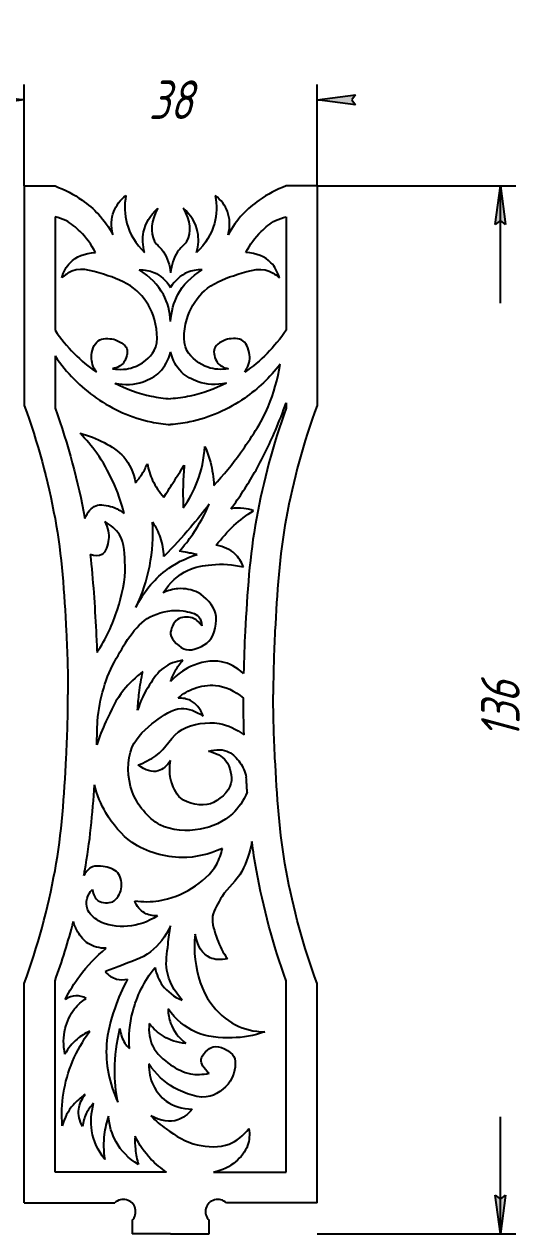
# Model space of a CAD drawing. Header units: millimetres. Extents: x -487 to -69, y -139 to 221.
# Drawn here: x -132.5 to -68.7, y -79.9 to 77.1 of the extents above; entities that cross this region are included whole.
import ezdxf

# ---------------------------------------------------------------- set-up
doc = ezdxf.new("R2010")
doc.units = ezdxf.units.MM
doc.linetypes.add('K5LT32768', pattern=[0])
doc.linetypes.add('K5LT_THIN', pattern=[0])
doc.styles.add('KDIMTEXTSTYLE', font='GOST_AU.SHX', dxfattribs={"width": 0.96, "oblique": 15, "height": 5})
doc.dimstyles.new('KDIMSTYLE (1.00)', dxfattribs={"dimtxt": 5, "dimasz": 1, "dimexe": 2, "dimexo": 0, "dimgap": 1, "dimtad": 1, "dimtxsty": 'KDIMTEXTSTYLE', "dimsah": 1, "dimcen": 0, "dimdle": 1, "dimadec": 0, "dimazin": 0, "dimtfac": 0.667, "dimtmove": 0, "dimatfit": 3, "dimfxl": 1, "dimtvp": 1, "dimtolj": 1, "dimtzin": 0, "dimarcsym": 0})

# ---------------------------------------------------------------- blocks, each defined once
blk = doc.blocks.new('KDIMARROW_01')
blk.add_hatch(color=0).paths.add_polyline_path([(0, 0), (-5, 0.658262491226197), (-4.5, 6e-16), (-5, -0.6582624912261956)])
at = {"color": 0, "linetype": 'K5LT_THIN'}
for p, q in [((-4.5, 6e-16), (-5, 0.658262491226197)), ((-5, 0.658262491226197), (0, 0)), ((0, 0), (-5, -0.6582624912261956)), ((-5, -0.6582624912261956), (-4.5, 6e-16)), ((0, 0), (-1, 0))]:
    blk.add_line(p, q, dxfattribs=at)

msp = doc.modelspace()

# ---------------------------------------------------------------- linework, layer by layer
at = {"color": 30, "linetype": 'K5LT32768', "true_color": 0xff8000}
for p, q in [((-132.5369368782698, 56.1053270254421), (-132.5369368782698, 27.62805823504479)), ((-132.5369368782698, 56.1053270254421), (-128.5369368782698, 56.10532702544209)), ((-94.53693687826978, 56.1053270254421), (-98.53693687826973, 56.10532702544211)), ((-94.53693687826978, 56.1053270254421), (-94.53693687826978, 27.62805823504479)), ((-128.5369368782698, 52.1053270254421), (-128.5369368782698, 37.38241549584046)), ((-98.53693687826978, 52.1053270254421), (-98.53693687826978, 37.38241549584046)), ((-128.5369368782698, 34.03644838458797), (-128.5369368782698, 27.27268419964874)), ((-98.53693687826978, 27.94811626276661), (-98.53693687826978, 27.27268419964874)), ((-128.5369368782698, -71.89467297455789), (-128.5369368782698, -47.06203014876453)), ((-98.53693687826978, -71.89467297455789), (-98.53693687826978, -47.06203014876453)), ((-132.5369368782698, -75.89467297455789), (-132.5369368782698, -47.41740418416058)), ((-94.53693687826978, -75.89467297455789), (-94.53693687826978, -47.41740418416058)), ((-114.0570240375586, -71.89467297455789), (-128.5369368782698, -71.89467297455789)), ((-107.9513625069278, -71.89467297455789), (-98.53693687826978, -71.89467297455789)), ((-132.5369368782698, -75.89467297455789), (-120.7820009085371, -75.89467297455789)), ((-94.53693687826978, -75.89467297455789), (-106.2918728480026, -75.89467297455789)), ((-118.5369368782698, -78.13973700482515), (-118.5369368782698, -79.89467297455789)), ((-108.5369368782698, -79.89467297455789), (-108.5369368782698, -78.13973700482521)), ((-113.5369368782698, -79.89467297455789), (-118.5369368782698, -79.89467297455789)), ((-113.5369368782698, -79.89467297455789), (-108.5369368782698, -79.89467297455789))]:
    msp.add_line(p, q, dxfattribs=at)
for centre, start, end in [((-119.6594688934035, -77.01720498969152), 315.0000000000003, 135.0000000000004), ((-107.4144048631362, -77.01720498969158), 45.00000000000036, 225.0000000000004)]:
    msp.add_arc(centre, 1.587499999999989, start, end, dxfattribs=at)
for points, knots in [([(-128.5369368782698, 56.10532702544209), (-127.2665618825371, 55.63495901413737), (-126.0951661097324, 55.01920090468494), (-125.0227495598557, 54.25805269708478), (-124.2634731952619, 53.71915589989328), (-123.5253297807565, 53.10549775910372), (-122.8937667654099, 52.4227227018729), (-122.166072391541, 51.63602120781498), (-121.542060193169, 50.75506281011328), (-121.0217301702938, 49.77984750876779)], [0, 0, 0, 0, 1, 1, 1, 2, 2, 2, 3, 3, 3, 3]), ([(-98.53693687826978, 56.10532702544209), (-99.8073118740025, 55.63495901413737), (-100.9787076468072, 55.01920090468494), (-102.0511241966839, 54.25805269708478), (-102.8104005612776, 53.71915589989328), (-103.5485439757831, 53.10549775910372), (-104.1801069911297, 52.4227227018729), (-104.9078013649986, 51.63602120781498), (-105.5318135633706, 50.75506281011328), (-106.0521435862458, 49.77984750876779)], [0, 0, 0, 0, 1, 1, 1, 2, 2, 2, 3, 3, 3, 3]), ([(-121.0217301702938, 49.77984750876779), (-121.2887055918694, 50.89107555077749), (-121.2519989919651, 51.89438928149331), (-120.9116103705811, 52.78978870091527), (-120.615420199723, 53.5689231677095), (-120.0892922677622, 54.26634856589002), (-119.3332265746989, 54.88206489545682)], [0, 0, 0, 0, 1, 1, 1, 2, 2, 2, 2]), ([(-119.3332265746989, 54.88206489545682), (-119.5649394687403, 53.59075897584071), (-119.5282328688361, 52.37944117900086), (-119.2231067749861, 51.2481115049373), (-118.8511488480206, 49.86898645217696), (-118.0803102500316, 48.60872652213147), (-116.9105909810192, 47.46733171480083)], [0, 0, 0, 0, 1, 1, 1, 2, 2, 2, 2]), ([(-107.7406471818407, 54.88206489545682), (-107.5089342877993, 53.59075897584071), (-107.5456408877035, 52.37944117900086), (-107.8507669815534, 51.2481115049373), (-108.222724908519, 49.86898645217696), (-108.993563506508, 48.60872652213147), (-110.1632827755204, 47.46733171480083)], [0, 0, 0, 0, 1, 1, 1, 2, 2, 2, 2]), ([(-106.0521435862458, 49.77984750876779), (-105.7851681646702, 50.89107555077749), (-105.8218747645745, 51.89438928149331), (-106.1622633859585, 52.78978870091527), (-106.4584535568166, 53.5689231677095), (-106.9845814887773, 54.26634856589002), (-107.7406471818407, 54.88206489545682)], [0, 0, 0, 0, 1, 1, 1, 2, 2, 2, 2]), ([(-123.2975393643565, 47.46733171480083), (-123.8232346687702, 48.50478755202052), (-124.4839534670465, 49.41021701632505), (-125.2796957591854, 50.1836201077144), (-125.8373868372402, 50.72565489469117), (-126.4559314717425, 51.27050909351907), (-127.1517323543015, 51.61517750397967), (-127.585559755526, 51.83007605404244), (-128.0472945968488, 51.99345922786326), (-128.5369368782698, 52.1053270254421)], [0, 0, 0, 0, 1, 1, 1, 2, 2, 2, 3, 3, 3, 3]), ([(-116.9105909810192, 47.46733171480083), (-117.1702671378545, 48.41048717226295), (-117.2151308442338, 49.29960238958376), (-117.0451821001568, 50.13467736676326), (-116.8155142545113, 51.26319333199101), (-116.1935413364045, 52.29301734393836), (-115.1792633458363, 53.22414940260533)], [0, 0, 0, 0, 1, 1, 1, 2, 2, 2, 2]), ([(-115.1792633458363, 53.22414940260533), (-116.0928090653218, 51.5423719665031), (-116.235556948166, 50.10469686071521), (-115.6075069943689, 48.91112408524164), (-115.3498136934456, 48.42139280424335), (-114.7558835515749, 48.05731410402838), (-114.4451313769233, 47.56521547556787), (-113.9385715603075, 46.76304123086823), (-113.6358400607563, 45.84537626972701), (-113.5369368782698, 44.81222059214423)], [0, 0, 0, 0, 1, 1, 1, 2, 2, 2, 3, 3, 3, 3]), ([(-111.8946104107033, 53.22414940260533), (-110.9810646912178, 51.5423719665031), (-110.8383168083736, 50.10469686071521), (-111.4663667621707, 48.91112408524164), (-111.724060063094, 48.42139280424335), (-112.3179902049647, 48.05731410402838), (-112.6287423796162, 47.56521547556787), (-113.1353021962321, 46.76304123086823), (-113.4380336957832, 45.84537626972701), (-113.5369368782698, 44.81222059214423)], [0, 0, 0, 0, 1, 1, 1, 2, 2, 2, 3, 3, 3, 3]), ([(-110.1632827755204, 47.46733171480083), (-109.903606618685, 48.41048717226295), (-109.8587429123058, 49.29960238958376), (-110.0286916563828, 50.13467736676326), (-110.2583595020283, 51.26319333199101), (-110.8803324201351, 52.29301734393836), (-111.8946104107033, 53.22414940260533)], [0, 0, 0, 0, 1, 1, 1, 2, 2, 2, 2]), ([(-103.776334392183, 47.46733171480083), (-103.2506390877693, 48.50478755202052), (-102.5899202894931, 49.41021701632505), (-101.7941779973542, 50.1836201077144), (-101.2364869192994, 50.72565489469117), (-100.6179422847971, 51.27050909351907), (-99.92214140223811, 51.61517750397967), (-99.48831400101358, 51.83007605404244), (-99.02657915969081, 51.99345922786326), (-98.53693687826978, 52.1053270254421)], [0, 0, 0, 0, 1, 1, 1, 2, 2, 2, 3, 3, 3, 3]), ([(-127.6656247529608, 44.16373772341944), (-127.4291772554262, 44.9721758098129), (-127.0621112563838, 45.63289460808917), (-126.5644267558337, 46.14589411824828), (-125.7909545248163, 46.94316804418927), (-124.7019920609906, 47.38364724304012), (-123.2975393643565, 47.46733171480083)], [0, 0, 0, 0, 1, 1, 1, 2, 2, 2, 2]), ([(-99.40824900357876, 44.16373772341944), (-99.6446965011134, 44.9721758098129), (-100.0117625001558, 45.63289460808917), (-100.5094470007059, 46.14589411824828), (-101.2829192317232, 46.94316804418927), (-102.3718816955489, 47.38364724304012), (-103.776334392183, 47.46733171480083)], [0, 0, 0, 0, 1, 1, 1, 2, 2, 2, 2]), ([(-121.058436770198, 32.38091915415919), (-120.0810149361036, 32.22541282227988), (-119.1878210051005, 32.28659048878694), (-118.3788549771887, 32.56445215368038), (-117.3325160381011, 32.92384608324767), (-116.1620145100836, 33.82064710935937), (-115.6625665842751, 34.73014154803039), (-115.0025707646376, 35.93199362607179), (-115.3248040077885, 37.92857254323941), (-115.8093929838921, 39.31846653606009), (-116.214538415508, 40.48050122811927), (-117.0259887819226, 41.67352345389584), (-117.9383757783378, 42.51194072772876), (-118.941397019867, 43.43364427920794), (-120.3646885026345, 44.03254773153142), (-121.6824489685701, 44.45739052265334), (-123.1498843275549, 44.9304881377495), (-124.9776861932728, 45.64454025176279), (-126.3441871564083, 45.04469612112115), (-126.8060783068137, 44.841942736352), (-127.2465575056645, 44.54828993711809), (-127.6656247529608, 44.16373772341944)], [0, 0, 0, 0, 1, 1, 1, 2, 2, 2, 3, 3, 3, 4, 4, 4, 5, 5, 5, 6, 6, 6, 7, 7, 7, 7]), ([(-106.0154369863415, 32.38091915415919), (-106.9928588204359, 32.22541282227988), (-107.886052751439, 32.28659048878694), (-108.6950187793509, 32.56445215368038), (-109.7413577184384, 32.92384608324767), (-110.9118592464559, 33.82064710935937), (-111.4113071722645, 34.73014154803039), (-112.071302991902, 35.93199362607179), (-111.7490697487511, 37.92857254323941), (-111.2644807726475, 39.31846653606009), (-110.8593353410315, 40.48050122811927), (-110.047884974617, 41.67352345389584), (-109.1354979782017, 42.51194072772876), (-108.1324767366725, 43.43364427920794), (-106.709185253905, 44.03254773153142), (-105.3914247879695, 44.45739052265334), (-103.9239894289847, 44.9304881377495), (-102.0961875632668, 45.64454025176279), (-100.7296866001313, 45.04469612112115), (-100.2677954497259, 44.841942736352), (-99.82731625087506, 44.54828993711809), (-99.40824900357876, 44.16373772341944)], [0, 0, 0, 0, 1, 1, 1, 2, 2, 2, 3, 3, 3, 4, 4, 4, 5, 5, 5, 6, 6, 6, 7, 7, 7, 7]), ([(-117.6263699088796, 45.20987540863877), (-116.920190182436, 45.22837982968694), (-116.2778247096372, 45.11622077888079), (-115.699273490483, 44.87339825622032), (-114.8366189654001, 44.51133532898056), (-114.1158400946624, 43.8587735788357), (-113.5369368782698, 42.91571300578573)], [0, 0, 0, 0, 1, 1, 1, 2, 2, 2, 2]), ([(-113.5369368782698, 38.51092119230793), (-113.6138588104319, 39.80823086294602), (-113.9267865873291, 40.97060648039155), (-114.4757202089614, 41.99804804464453), (-115.1596154270636, 43.27809784480559), (-116.209831993703, 44.34870696613701), (-117.6263699088796, 45.20987540863877)], [0, 0, 0, 0, 1, 1, 1, 2, 2, 2, 2]), ([(-109.44750384766, 45.20987540863877), (-110.1536835741035, 45.22837982968694), (-110.7960490469024, 45.11622077888079), (-111.3746002660566, 44.87339825622032), (-112.2372547911395, 44.51133532898056), (-112.9580336618772, 43.8587735788357), (-113.5369368782698, 42.91571300578573)], [0, 0, 0, 0, 1, 1, 1, 2, 2, 2, 2]), ([(-113.5369368782698, 38.51092119230793), (-113.4600149461076, 39.80823086294602), (-113.1470871692104, 40.97060648039155), (-112.5981535475782, 41.99804804464453), (-111.9142583294759, 43.27809784480559), (-110.8640417628365, 44.34870696613701), (-109.44750384766, 45.20987540863877)], [0, 0, 0, 0, 1, 1, 1, 2, 2, 2, 2]), ([(-123.1522337289687, 31.9275204469974), (-123.6082252576527, 32.60193050216404), (-123.8279579356684, 33.26695580321063), (-123.8114317630159, 33.92259635013716), (-123.7935762140079, 34.63097706014213), (-123.4671129840518, 35.64968509717491), (-122.9304733653142, 36.01487254467871), (-122.4512732296806, 36.34097197577766), (-121.5233832073509, 36.36194112443093), (-120.9116103705811, 36.19840554419989), (-120.2844851204015, 36.03076604551414), (-119.4086184898478, 35.53788278616774), (-119.2231067749861, 34.98708774736005), (-119.0624405628908, 34.51006044699709), (-119.2629222810826, 33.66396802842409), (-119.5901727740285, 33.22517095195665), (-119.898137452385, 32.81223345169023), (-120.3875587844415, 32.53081618575775), (-121.058436770198, 32.38091915415919)], [0, 0, 0, 0, 1, 1, 1, 2, 2, 2, 3, 3, 3, 4, 4, 4, 5, 5, 5, 6, 6, 6, 6]), ([(-103.9216400275709, 31.9275204469974), (-103.4656484988869, 32.60193050216404), (-103.2459158208712, 33.26695580321063), (-103.2624419935237, 33.92259635013716), (-103.2802975425317, 34.63097706014213), (-103.6067607724878, 35.64968509717491), (-104.1434003912254, 36.01487254467871), (-104.622600526859, 36.34097197577766), (-105.5504905491887, 36.36194112443093), (-106.1622633859585, 36.19840554419989), (-106.789388636138, 36.03076604551414), (-107.6652552666918, 35.53788278616774), (-107.8507669815534, 34.98708774736005), (-108.0114331936488, 34.51006044699709), (-107.810951475457, 33.66396802842409), (-107.483700982511, 33.22517095195665), (-107.1757363041546, 32.81223345169023), (-106.6863149720981, 32.53081618575775), (-106.0154369863415, 32.38091915415919)], [0, 0, 0, 0, 1, 1, 1, 2, 2, 2, 3, 3, 3, 4, 4, 4, 5, 5, 5, 6, 6, 6, 6]), ([(-120.7838104148231, 30.51488055100933), (-119.4534157726137, 30.23622924431642), (-118.2235202945195, 30.29540758016806), (-117.0941239805404, 30.69241555856426), (-116.3396085548417, 30.95764454870503), (-115.5311243894207, 31.38566550974427), (-114.9651411860946, 31.94043995530834), (-114.2761667477683, 32.61576991171706), (-113.8000986451601, 33.49672830941876), (-113.5369368782698, 34.58331514841345)], [0, 0, 0, 0, 1, 1, 1, 2, 2, 2, 3, 3, 3, 3]), ([(-106.2900633417165, 30.51488055100933), (-107.6204579839258, 30.23622924431642), (-108.8503534620201, 30.29540758016806), (-109.9797497759992, 30.69241555856426), (-110.7342652016979, 30.95764454870503), (-111.5427493671189, 31.38566550974427), (-112.108732570445, 31.94043995530834), (-112.7977070087712, 32.61576991171706), (-113.2737751113795, 33.49672830941876), (-113.5369368782698, 34.58331514841345)], [0, 0, 0, 0, 1, 1, 1, 2, 2, 2, 3, 3, 3, 3]), ([(-128.5369368782698, 34.03644838458797), (-127.0133831108061, 31.823340181155), (-125.2184820610391, 30.00504183154065), (-123.1522337289687, 28.58155333574491), (-121.0619216402415, 27.14148673545179), (-118.5624416469574, 25.98623253812874), (-116.0481843630336, 25.47353173814829), (-115.226712988536, 25.30601943399433), (-114.3895634158559, 25.19253551397422), (-113.5369368782698, 25.13858275501266)], [0, 0, 0, 0, 1, 1, 1, 2, 2, 2, 3, 3, 3, 3]), ([(-99.32487962373801, 32.9582134086164), (-100.6690291984226, 31.22563585932381), (-102.2012826663669, 29.76674916836665), (-103.9216400275709, 28.58155333574491), (-106.0119521162981, 27.14148673545179), (-108.5114321095822, 25.98623253812874), (-111.025689393506, 25.47353173814829), (-111.8471607680036, 25.30601943399433), (-112.6843103406836, 25.19253551397422), (-113.5369368782698, 25.13858275501266)], [0, 0, 0, 0, 1, 1, 1, 2, 2, 2, 3, 3, 3, 3]), ([(-107.9116854653176, 17.22897887530869), (-106.6717840095516, 18.57436941631498), (-105.5247028537059, 19.98485439313254), (-104.4704419977808, 21.46043380576137), (-103.1201031538338, 23.35041405780509), (-101.7627842108426, 25.31950044769105), (-100.8762543761312, 27.45074650851064), (-100.1501370227286, 29.19635583663434), (-99.63788737274228, 31.02602058890595), (-99.32487962373801, 32.9582134086165)], [0, 0, 0, 0, 1, 1, 1, 2, 2, 2, 3, 3, 3, 3]), ([(-120.7838104517249, 30.51488056987801), (-119.2817116401298, 29.74682567111837), (-117.668014794792, 29.14981045414601), (-116.0481843630336, 28.81949884940078), (-115.226712988536, 28.65198654524682), (-114.3895634158559, 28.53850262522672), (-113.5369368782698, 28.48454986626516)], [0, 0, 0, 0, 1, 1, 1, 2, 2, 2, 2]), ([(-106.2900633048146, 30.51488056987801), (-107.7921621164097, 29.74682567111838), (-109.4058589617475, 29.14981045414601), (-111.025689393506, 28.81949884940078), (-111.8471607680036, 28.65198654524682), (-112.6843103406836, 28.53850262522672), (-113.5369368782698, 28.48454986626516)], [0, 0, 0, 0, 1, 1, 1, 2, 2, 2, 2]), ([(-132.5369368782698, 27.62805823504479), (-130.7805187087897, 22.80940953897828), (-129.4471853754563, 17.9126896028805), (-128.5369368782698, 12.93789842675144), (-127.6589070701515, 8.139192408223352), (-127.3448450748387, 3.209391120913577), (-127.0838403723118, -1.676146563882362), (-126.9377225803731, -4.41120831573604), (-126.8616077627135, -7.150717119294551), (-126.8554959193331, -9.8946729745579)], [0, 0, 0, 0, 1, 1, 1, 2, 2, 2, 3, 3, 3, 3]), ([(-105.6992098505225, 14.20863308520904), (-104.5866959883487, 15.71912845046358), (-103.5670682942637, 17.28255758139389), (-102.6403267682676, 18.89892047799997), (-101.6290511104638, 20.66272236413849), (-100.7430099296492, 22.51017288453228), (-99.93831337894238, 24.37941933370676), (-99.43340274417915, 25.55228680822565), (-98.96627724395495, 26.74185245132479), (-98.53693687826978, 27.94811626300421)], [0, 0, 0, 0, 1, 1, 1, 2, 2, 2, 3, 3, 3, 3]), ([(-98.53693687826981, 27.27268419964867), (-100.2299114247929, 22.56870369818775), (-101.5203389694028, 17.79044177388869), (-102.4082195120996, 12.93789842675144), (-103.2862493202179, 8.13919240822335), (-103.6003113155307, 3.209391120913575), (-103.8613160180576, -1.676146563882363), (-103.9589342734621, -3.503384390960532), (-104.0253081155037, -5.3326070697274), (-104.0604375441824, -7.163814600182966)], [0, 0, 0, 0, 1, 1, 1, 2, 2, 2, 3, 3, 3, 3]), ([(-94.53693687826978, 27.62805823504479), (-96.2933550477499, 22.80940953897828), (-97.62668838108323, 17.9126896028805), (-98.53693687826978, 12.93789842675144), (-99.41496668638811, 8.13919240822335), (-99.72902868170087, 3.209391120913575), (-99.99003338422781, -1.676146563882364), (-100.1361511761665, -4.411208315736042), (-100.212265993826, -7.150717119294552), (-100.2183778372065, -9.894672974557901)], [0, 0, 0, 0, 1, 1, 1, 2, 2, 2, 3, 3, 3, 3]), ([(-119.5468518478692, 13.5725214483489), (-119.9234864449555, 15.04017962317432), (-120.4248033945472, 16.45066459999188), (-121.0508026966446, 17.80397637880158), (-121.6316912757494, 19.05976588790309), (-122.3132379434157, 20.29664367965671), (-123.1155487771667, 21.42365469280327), (-123.7634109966458, 22.33371077785074), (-124.485647279956, 23.19189742037227), (-125.2822576270972, 23.99821462036785)], [0, 0, 0, 0, 1, 1, 1, 2, 2, 2, 3, 3, 3, 3]), ([(-125.2822576270972, 23.99821462036785), (-124.174052366669, 23.73015867460727), (-123.1374308776826, 23.33080449442399), (-122.1723931601381, 22.800152079818), (-121.2585070988891, 22.29762680411121), (-120.2821592620253, 21.71502515911048), (-119.6233239249256, 20.93933153811291), (-118.851749814775, 20.03090255492366), (-118.3419359677325, 18.90931209143018), (-118.0938823837981, 17.57456014763246)], [0, 0, 0, 0, 1, 1, 1, 2, 2, 2, 3, 3, 3, 3]), ([(-111.8882334722491, 14.34853063951861), (-111.1352755497102, 15.41490191638835), (-110.5319958307099, 16.53649237988184), (-110.0783943152482, 17.71330202999906), (-109.5210088894655, 19.15936542603577), (-109.1896298888879, 20.68880696716325), (-109.0842573135154, 22.30162665338148)], [0, 0, 0, 0, 1, 1, 1, 2, 2, 2, 2]), ([(-109.0842573135154, 22.30162665338148), (-108.7928077677748, 21.62659831271485), (-108.554894639155, 20.93834961920749), (-108.3705179276558, 20.23688057285939), (-108.113722599801, 19.25989181830139), (-107.9607784456882, 18.25725791911783), (-107.9116854653176, 17.22897887530869)], [0, 0, 0, 0, 1, 1, 1, 2, 2, 2, 2]), ([(-118.0938823837981, 17.57456014763246), (-117.7662365447911, 17.94752108495167), (-117.473538474806, 18.34214117455291), (-117.2157881738431, 18.75842041643616), (-116.9606169558728, 19.17053431415128), (-116.7396976221544, 19.6038760841374), (-116.5530301726878, 20.05844572639452)], [0, 0, 0, 0, 1, 1, 1, 2, 2, 2, 2]), ([(-116.5530301726878, 20.05844572639452), (-116.4133177017897, 19.2929727090558), (-116.1839014706206, 18.5707364257456), (-115.8647814791805, 17.89173687646393), (-115.4985821848219, 17.11256552247045), (-115.0142590301315, 16.39032923916026), (-114.4118120151094, 15.72502802653334)], [0, 0, 0, 0, 1, 1, 1, 2, 2, 2, 2]), ([(-111.7607800104884, 19.88001087992965), (-111.8370104567986, 19.07349859973338), (-111.8879918415029, 18.2662933419161), (-111.9137241646012, 17.45839510647781), (-111.946705280836, 16.42291200970958), (-111.9382083833853, 15.38629052072318), (-111.8882334722491, 14.34853063951861)], [0, 0, 0, 0, 1, 1, 1, 2, 2, 2, 2]), ([(-124.66565424444, 12.93789842675144), (-124.3173493063886, 13.79130390241395), (-123.8431319712177, 14.34272080764143), (-123.2430022389273, 14.59214914243389), (-122.6455551748561, 14.8404624958636), (-121.7475099858482, 14.65929709583001), (-121.0762933889967, 14.43920498832114), (-120.5330613311295, 14.26107904649669), (-120.0232474840871, 13.97218453317261), (-119.5468518478692, 13.5725214483489)], [0, 0, 0, 0, 1, 1, 1, 2, 2, 2, 3, 3, 3, 3]), ([(-108.5149656941488, 14.82435617590465), (-109.3019581138947, 13.78838588024928), (-110.1162440872308, 12.77583897427489), (-110.957823614157, 11.78671545798147), (-112.0582404801725, 10.49337577340358), (-113.2053215904373, 9.240083449225487), (-114.399066944951, 8.026838485447184)], [0, 0, 0, 0, 1, 1, 1, 2, 2, 2, 2]), ([(-112.4022961233792, 8.70659025449293), (-111.7716215329246, 9.409847538725394), (-111.191000230198, 10.14624528852495), (-110.6604322151994, 10.91578350389161), (-109.8195527801647, 12.13539878691404), (-109.1043972731479, 13.43825634425172), (-108.5149656941488, 14.82435617590465)], [0, 0, 0, 0, 1, 1, 1, 2, 2, 2, 2]), ([(-102.7932709223803, 13.95372616168779), (-103.2043326001368, 14.10599147173585), (-103.6206805752215, 14.20795424114435), (-104.0423148476345, 14.25961446991329), (-104.5858289967041, 14.32620788301371), (-105.1381273310001, 14.3092140881123), (-105.6992098505225, 14.20863308520904)], [0, 0, 0, 0, 1, 1, 1, 2, 2, 2, 2]), ([(-107.6110117769319, 9.467364307713861), (-106.9199753184788, 10.39672985565796), (-106.155254547915, 11.24641960072879), (-105.3168494652407, 12.01643354292632), (-104.5390699065569, 12.73076736140982), (-103.6978770589368, 13.37653156766364), (-102.7932709223803, 13.95372616168779)], [0, 0, 0, 0, 1, 1, 1, 2, 2, 2, 2]), ([(-122.0842905773874, 12.5340293095406), (-121.6557617613576, 11.72953404895172), (-121.4897006475749, 10.95410763172768), (-121.5861072360392, 10.20775005786846), (-121.6725381903791, 9.538621542742431), (-121.9601386476899, 8.546110175346456), (-122.4782814683635, 8.27045743910699), (-122.8584101644132, 8.068228418442379), (-123.3573486983483, 8.064618885631244), (-123.9751063941708, 8.261109113705052)], [0, 0, 0, 0, 1, 1, 1, 2, 2, 2, 3, 3, 3, 3]), ([(-123.0883457757923, -4.452153660721049), (-121.928716029037, -2.670291509988727), (-121.0434493035582, -0.8019453652620553), (-120.4324935816967, 1.154983339226914), (-119.8676663821295, 2.964159553407368), (-119.3796262463165, 4.924761460822655), (-119.4414153842823, 6.807799724479523), (-119.4856001057902, 8.154339326866172), (-119.4497058106558, 9.770766730752715), (-120.1755473823671, 10.84552571394567), (-120.6262710368092, 11.51291556240416), (-121.2625187684826, 12.07575009426914), (-122.0842905773874, 12.5340293095406)], [0, 0, 0, 0, 1, 1, 1, 2, 2, 2, 3, 3, 3, 4, 4, 4, 4]), ([(-118.0314903291111, 1.399258924639332), (-117.1988427070944, 3.15465576886679), (-116.6040598855448, 4.955998028416926), (-116.2471418644623, 6.80328570328974), (-115.8899339526819, 8.652073754948844), (-115.770977388372, 10.54688188645677), (-115.8902721715326, 12.48771009781352)], [0, 0, 0, 0, 1, 1, 1, 2, 2, 2, 2]), ([(-114.399066944951, 8.026838485447184), (-114.4266394842791, 8.882509265245055), (-114.5753351837578, 9.696795238581107), (-114.8451540433873, 10.46969640545534), (-115.0920828302245, 11.17702853095392), (-115.4404555396063, 11.84969976173998), (-115.8902721715326, 12.48771009781352)], [0, 0, 0, 0, 1, 1, 1, 2, 2, 2, 2]), ([(-104.0932962323387, 6.663388148980155), (-104.3547722319398, 7.344188338417749), (-104.7201388223203, 7.90498357016449), (-105.1893960034801, 8.345773844220378), (-105.813080751139, 8.931623527256928), (-106.6202860089563, 9.305487015088088), (-107.6110117769319, 9.467364307713861)], [0, 0, 0, 0, 1, 1, 1, 2, 2, 2, 2]), ([(-123.9751063941445, 8.261109113479144), (-123.5906126605903, 4.964735093781357), (-123.389405968676, 1.634133613973672), (-123.212557738482, -1.676146563882362), (-123.163149817952, -2.600973800093808), (-123.1217458303889, -3.526309499040035), (-123.0883457757923, -4.452153660721045)], [0, 0, 0, 0, 1, 1, 1, 2, 2, 2, 2]), ([(-118.0314903291111, 1.399258924639332), (-117.0629382788389, 3.363392718794855), (-115.7884036612327, 4.952312542077286), (-114.2078864762924, 6.166018394486625), (-113.0077993348619, 7.087585588335526), (-111.6313019478471, 7.792828076744306), (-110.0783943152482, 8.281745859712967)], [0, 0, 0, 0, 1, 1, 1, 2, 2, 2, 2]), ([(-114.4934987120055, 3.298616758499708), (-113.633802193146, 4.633044682437347), (-112.5801869092582, 5.601690991818082), (-111.3326528603421, 6.204555686641913), (-110.3966872540228, 6.656856463610295), (-109.2539041144194, 6.837738223860659), (-108.1972977010308, 6.943785764853525), (-106.8480305363179, 7.079206545143248), (-105.4800300467539, 6.985740673185458), (-104.0932962323387, 6.663388148980155)], [0, 0, 0, 0, 1, 1, 1, 2, 2, 2, 3, 3, 3, 3]), ([(-109.4922241018974, -0.9991125645299741), (-109.8541354071987, -0.4712432820804038), (-110.2721830186473, -0.1262697147611593), (-110.7463669362432, 0.0358081374277585), (-111.2989139004397, 0.2246707746182245), (-112.1734231192616, 0.1585393783106321), (-112.6326781703004, -0.1426267090371141), (-113.1452911720879, -0.4787833865144726), (-113.5764389038, -1.476838970878448), (-113.5369368782698, -2.054428635446471), (-113.4835834025725, -2.834551065067697), (-112.289745892, -3.873268333967469), (-111.511087706807, -4.068193331264303), (-110.6514442697975, -4.283391730024841), (-109.1965775639308, -3.639758834352695), (-108.5541673939605, -2.972093560122945), (-107.7971499940996, -2.185315496042603), (-107.4371745416041, -0.4244047335262905), (-107.7129745463404, 0.6475847538787488), (-107.9733757064213, 1.659721451924788), (-109.0023801403437, 2.812034932779682), (-109.9816461656795, 3.324107450851833), (-110.7211394062421, 3.710799275131533), (-111.724277632499, 3.897259694429568), (-112.5816967855962, 3.833921297894324), (-113.2241656651864, 3.786461489572982), (-113.8614329739896, 3.60802664310811), (-114.4934987120055, 3.298616758499708)], [0, 0, 0, 0, 1, 1, 1, 2, 2, 2, 3, 3, 3, 4, 4, 4, 5, 5, 5, 6, 6, 6, 7, 7, 7, 8, 8, 8, 9, 9, 9, 9]), ([(-123.0295363147325, -13.37396374292401), (-122.7682992593121, -10.3534520176494), (-121.9534399288715, -7.635587683216235), (-120.5849583234107, -5.220370739624517), (-119.399788337477, -3.128678297693787), (-117.9267173397255, -0.5077152983854297), (-115.783734865153, 0.3737153080703091), (-114.6468228085082, 0.8413388633096556), (-113.1603189352753, 1.170895644009944), (-111.9148596955771, 0.9463372303946251), (-111.2157538740791, 0.8202872648711664), (-110.245281821423, 0.7153724584452156), (-109.8592901009398, 0.1754986324056338), (-109.6429177944001, -0.1271341412569162), (-109.5205624613859, -0.5186712069021189), (-109.4922241018974, -0.9991125645299741)], [0, 0, 0, 0, 1, 1, 1, 2, 2, 2, 3, 3, 3, 4, 4, 4, 5, 5, 5, 5]), ([(-111.9349928909994, -5.453217192280049), (-112.8927116942621, -5.603257017635981), (-113.7246995035235, -5.92779126947553), (-114.4309563187836, -6.426819947798701), (-115.1897556887269, -6.962974273694781), (-115.7498299116039, -7.843848719775326), (-116.2719506201279, -8.639553483068365), (-116.9312885085847, -9.64437533728615), (-117.4446426887673, -10.7418911707799), (-117.8120131606756, -11.93210098354962)], [0, 0, 0, 0, 1, 1, 1, 2, 2, 2, 3, 3, 3, 3]), ([(-104.060437544315, -7.163814600650938), (-104.9701988905534, -6.351751230107205), (-105.9312428905252, -5.843265196508198), (-106.9439797246667, -5.637554304031904), (-108.2026151589105, -5.381895568463103), (-109.7643988016302, -5.724890752024558), (-110.9587636105932, -6.274821587512295), (-111.9092946530129, -6.712482113335029), (-112.7686857422384, -7.363910892003873), (-113.5369368782698, -8.229107923518825)], [0, 0, 0, 0, 1, 1, 1, 2, 2, 2, 3, 3, 3, 3]), ([(-113.5369368782698, -8.229107923518825), (-113.3807155130939, -7.709837094694042), (-113.1712684358433, -7.221186268574331), (-112.9085956465181, -6.763155445159691), (-112.6397981558667, -6.294444786963555), (-112.3152639040271, -5.857798702670342), (-111.9349928909994, -5.453217192280049)], [0, 0, 0, 0, 1, 1, 1, 2, 2, 2, 2]), ([(-117.1339336985538, -6.925423474764626), (-118.0845025961936, -7.639387508715916), (-118.9207990615859, -8.441892919036619), (-119.6428230947305, -9.332939705726737), (-120.6145030057544, -10.53208574888318), (-121.2842875924899, -11.99851974779353), (-121.9369854064217, -13.41145048206668), (-122.3886897905144, -14.38927972167441), (-122.7867415062493, -15.39269754442429), (-123.1311405536265, -16.42170395031633)], [0, 0, 0, 0, 1, 1, 1, 2, 2, 2, 3, 3, 3, 3]), ([(-117.8120131606756, -11.93210098354962), (-117.7751192520453, -11.17802011693341), (-117.7095842210913, -10.42768509862106), (-117.6154080678134, -9.681095928612578), (-117.4988152893519, -8.75679712609314), (-117.338323832932, -7.838239641477156), (-117.1339336985538, -6.925423474764626)], [0, 0, 0, 0, 1, 1, 1, 2, 2, 2, 2]), ([(-112.5519318192941, -10.35333220178679), (-111.9086484158292, -9.792566528085132), (-111.214735151595, -9.374802420025766), (-110.4701920265915, -9.10003987760869), (-109.622418352542, -8.787181639779906), (-108.6124240709006, -8.635543944453131), (-107.7299427076259, -8.71767950752046), (-106.450899348525, -8.836724453804022), (-105.2368406181412, -9.396048404573268), (-104.0877665164745, -10.39565135982819)], [0, 0, 0, 0, 1, 1, 1, 2, 2, 2, 3, 3, 3, 3]), ([(-132.5369368782698, -47.41740418416058), (-130.7805187087897, -42.59875548809407), (-129.4471853754563, -37.70203555199629), (-128.5369368782698, -32.72724437586723), (-127.6589070701515, -27.92853835733914), (-127.3448450748387, -22.99873707002937), (-127.0838403723118, -18.11319938523343), (-126.9377225803731, -15.37813763337975), (-126.8616077627135, -12.63862882982124), (-126.8554959193331, -9.894672974557892)], [0, 0, 0, 0, 1, 1, 1, 2, 2, 2, 3, 3, 3, 3]), ([(-109.3090848520259, -12.7074605061019), (-109.675135367656, -11.73441706456287), (-110.2250282871784, -11.06299959129879), (-110.9587636105932, -10.69320808630967), (-111.4178492307252, -10.46183587759903), (-111.9489053002922, -10.3485439160914), (-112.5519318192941, -10.35333220178679)], [0, 0, 0, 0, 1, 1, 1, 2, 2, 2, 2]), ([(-94.53693687826978, -47.41740418416058), (-96.2933550477499, -42.59875548809407), (-97.62668838108323, -37.70203555199629), (-98.53693687826978, -32.72724437586723), (-99.41496668638811, -27.92853835733914), (-99.72902868170087, -22.99873707002937), (-99.99003338422781, -18.11319938523343), (-100.1361511761665, -15.37813763337975), (-100.212265993826, -12.63862882982124), (-100.2183778372065, -9.894672974557894)], [0, 0, 0, 0, 1, 1, 1, 2, 2, 2, 3, 3, 3, 3]), ([(-103.5947402084353, -22.56861361324715), (-104.065282819739, -23.69063607247022), (-104.6975689042556, -24.62484402574248), (-105.4915984619851, -25.37123747306396), (-106.5894717225254, -26.40324616805497), (-108.2384268401062, -27.11676805226401), (-109.7128574509725, -27.39010046779704), (-111.3656773199465, -27.69650298270563), (-113.4850094153121, -27.55203562913623), (-114.9251946373743, -26.80279486932923), (-116.463360592561, -26.00258069456971), (-117.9125169972179, -24.1538235842538), (-118.5224414279895, -22.5081226805334), (-119.1538644364982, -20.80441421550616), (-119.2514085881357, -18.36170944695845), (-118.5224414279895, -16.70847989566383), (-117.9572847329247, -15.42675720570635), (-116.7018337301765, -14.23605470763335), (-115.5125002358421, -13.36817930437818), (-114.5268320958736, -12.64892172143282), (-113.3189273936152, -11.73919282048724), (-112.1721996445564, -11.71638230868748), (-111.2398378967967, -11.69783592863662), (-110.2854662992865, -12.02819532777476), (-109.3090848520259, -12.7074605061019)], [0, 0, 0, 0, 1, 1, 1, 2, 2, 2, 3, 3, 3, 4, 4, 4, 5, 5, 5, 6, 6, 6, 7, 7, 7, 8, 8, 8, 8]), ([(-117.759760229814, -19.04852710908756), (-116.9302145199101, -18.72595224599889), (-116.1569968518956, -18.32659806581561), (-115.4401072257707, -17.8504645685377), (-114.1186172858795, -16.97277628324459), (-113.4055395088621, -15.13274285417111), (-112.0498451429382, -14.43471179335299), (-110.6757159020685, -13.72718883256258), (-108.766205850406, -13.39013531822559), (-107.2321042883866, -13.66999102278925), (-106.1141819890759, -13.87392597759706), (-105.0343936909675, -14.36183328734761), (-103.9927393940614, -15.13371295204091)], [0, 0, 0, 0, 1, 1, 1, 2, 2, 2, 3, 3, 3, 4, 4, 4, 4]), ([(-108.6116594538453, -17.25907889422739), (-107.6048036955904, -17.48416372095136), (-106.8560574604467, -17.90221161277321), (-106.3654207484143, -18.51322256969294), (-105.7922472964976, -19.22702007148583), (-105.5070858372894, -20.59013495504503), (-105.7026627472591, -21.44465219018728), (-105.9466476596821, -22.51067431321011), (-107.322321870975, -23.73463011366171), (-108.3791854442322, -24.07019350245612), (-109.4826755843284, -24.42056123229538), (-111.3419475187765, -24.12726154969605), (-112.228279989403, -23.35645411659663), (-112.8770302944193, -22.79226226545234), (-113.3406037527401, -21.71505446983698), (-113.5369368782698, -20.80738488138417), (-113.6976245478458, -20.06450814817875), (-113.6976245478458, -19.2827935827136), (-113.5369368782698, -18.4622411849887)], [0, 0, 0, 0, 1, 1, 1, 2, 2, 2, 3, 3, 3, 4, 4, 4, 5, 5, 5, 6, 6, 6, 6]), ([(-108.6116594538453, -17.25907889422739), (-107.5924992793655, -16.96924037206258), (-106.7115408816638, -17.00594697196681), (-105.9687842607402, -17.36919869394011), (-105.414686631658, -17.64018506045024), (-104.9082450577723, -18.20063636908084), (-104.5372268644749, -18.72734289039691), (-104.1476800649307, -19.28035307530002), (-103.8751696482342, -19.91492986733188), (-103.7196956143856, -20.63107326649247)], [0, 0, 0, 0, 1, 1, 1, 2, 2, 2, 3, 3, 3, 3]), ([(-113.5369368782698, -18.4622411849887), (-114.0190381277525, -19.19676149248591), (-114.5599623716283, -19.64709705737344), (-115.1597096098973, -19.8132478796513), (-115.9294888578422, -20.02650347610492), (-116.7961723978145, -19.77159655258368), (-117.759760229814, -19.04852710908756)], [0, 0, 0, 0, 1, 1, 1, 2, 2, 2, 2]), ([(-124.7855615172792, -33.36928552106805), (-124.7448083687478, -33.15541648702648), (-124.7048392778015, -32.94140277195955), (-124.66565424444, -32.72724437586723), (-123.9972148538781, -29.0740151838143), (-123.6556340266903, -25.34480716771118), (-123.4154861967299, -21.61699272701271)], [0, 0, 0, 0, 1, 1, 1, 2, 2, 2, 2]), ([(-106.8195750321339, -29.87056475688395), (-108.5811087349089, -30.67236420815631), (-110.3286103391455, -31.06909610860193), (-112.0620798448437, -31.06076045822082), (-114.2376356600179, -31.05029896893574), (-116.7446335481263, -30.35086825575613), (-118.5224414279896, -29.11531066329621), (-119.879095737433, -28.1724503287447), (-121.0773927520563, -26.71901331290074), (-121.9361552190837, -25.26111767335124), (-122.59215030255, -24.14745422336148), (-123.0852606279725, -22.93274590078196), (-123.4154861953513, -21.61699270561269)], [0, 0, 0, 0, 1, 1, 1, 2, 2, 2, 3, 3, 3, 4, 4, 4, 4]), ([(-102.9870511747061, -28.96575534754414), (-103.2244548410822, -30.37569818340008), (-103.6641689650334, -31.67653674690583), (-104.3061935465595, -32.86827103806139), (-104.9514995255278, -34.06609630138083), (-106.1555824907331, -34.95039494890951), (-106.855262781772, -36.13107965913335), (-107.3330697539788, -36.93736131912593), (-107.9570843996324, -37.79424766781692), (-108.078816014674, -38.68014889434582), (-108.2085971168345, -39.62463022357992), (-107.826149162324, -40.70023365967638), (-107.4925300905751, -41.63706920719228), (-107.1707506572054, -42.54065787213275), (-106.7204150923179, -43.39884451465429), (-106.1415233959125, -44.21162913475688)], [0, 0, 0, 0, 1, 1, 1, 2, 2, 2, 3, 3, 3, 4, 4, 4, 5, 5, 5, 5]), ([(-98.53693687826981, -47.06203014876446), (-100.2299114247929, -42.35804964730355), (-101.5203389694028, -37.57978772300448), (-102.4082195120996, -32.72724437586723), (-102.6362055016336, -31.48123002646673), (-102.8261679888903, -30.22637704986469), (-102.987051174706, -28.96575534754445)], [0, 0, 0, 0, 1, 1, 1, 2, 2, 2, 2]), ([(-118.198620550285, -36.69187430136701), (-117.120694331709, -36.82909224234204), (-116.0704777650696, -36.81889596499602), (-115.0479708503668, -36.66128546932896), (-113.5619674611098, -36.4322310469324), (-112.0248224885235, -35.84497063155248), (-110.7655343650411, -35.04007737131281), (-109.5340899268023, -34.25298082826185), (-108.2426197014461, -33.20573254929791), (-107.5537070010469, -31.92001650343268), (-107.2187778384183, -31.29493904678229), (-106.974067182114, -30.61178846459937), (-106.8195750321339, -29.87056475688395)], [0, 0, 0, 0, 1, 1, 1, 2, 2, 2, 3, 3, 3, 4, 4, 4, 4]), ([(-123.6877874900519, -35.19937343141255), (-123.5729128114831, -35.9013506549483), (-123.3191860327721, -36.39110234408798), (-122.9266071539191, -36.66862849883161), (-122.4804666105097, -36.9840190512969), (-121.5417973651769, -37.02336488506417), (-121.0502091160104, -36.79254157680671), (-120.5265598456447, -36.54666414349263), (-120.0574718444603, -35.7303326999964), (-119.9349914142345, -35.12856595828392), (-119.8042077985932, -34.48600428448247), (-119.9859190905063, -33.52519147378143), (-120.3952399895706, -33.03974550098935), (-120.7866758890783, -32.57551076131048), (-121.6131637759419, -32.32145397457455), (-122.2716380274793, -32.22545956001012), (-122.727843794778, -32.15895247115962), (-123.2812020220864, -32.11017226017761), (-123.6877874900519, -32.27856516485659), (-124.1317745496702, -32.46244844770761), (-124.4976992271948, -32.826021909131), (-124.7855615226258, -33.36928554912676)], [0, 0, 0, 0, 1, 1, 1, 2, 2, 2, 3, 3, 3, 4, 4, 4, 5, 5, 5, 6, 6, 6, 7, 7, 7, 7]), ([(-115.2439963194628, -38.61583400986892), (-116.5089088653637, -39.4389101778545), (-117.8011452499612, -39.89325813042988), (-119.1207054732553, -39.97887786759504), (-120.353682366776, -40.05887964067853), (-121.8697561572505, -39.9323148883901), (-122.8912034173548, -39.25310126802659), (-123.4439941361389, -38.88552185392125), (-124.1376062253912, -38.37940961709027), (-124.3427566164917, -37.76614433232537), (-124.4808630664481, -37.35329651416606), (-124.4927599844896, -36.80100457867787), (-124.378160353056, -36.36769673803494), (-124.266988499954, -35.94734952569834), (-124.0368642122859, -35.55790842349088), (-123.6877874900519, -35.19937343141255)], [0, 0, 0, 0, 1, 1, 1, 2, 2, 2, 3, 3, 3, 4, 4, 4, 5, 5, 5, 5]), ([(-115.2439963194628, -38.61583400986892), (-115.9054921869683, -38.64815506461985), (-116.4723195593891, -38.52684530643257), (-116.9444784367253, -38.25190473530707), (-117.4879508001867, -37.9354379501351), (-117.9059981713732, -37.41542780548841), (-118.198620550285, -36.69187430136701)], [0, 0, 0, 0, 1, 1, 1, 2, 2, 2, 2]), ([(-121.8925230971675, -42.8347791431013), (-122.811266942854, -42.84745601026107), (-123.5955580422829, -42.64093429609107), (-124.245396395454, -42.21521400059129), (-124.7783929115124, -41.86603880462223), (-125.2361564343005, -41.28877597257803), (-125.5730364638602, -40.72530681271331), (-125.8210600919105, -40.3104598254734), (-126.0118076041318, -39.85938609165147), (-126.1452790005241, -39.37208561124751)], [0, 0, 0, 0, 1, 1, 1, 2, 2, 2, 3, 3, 3, 3]), ([(-113.5369368782698, -39.92571334286279), (-114.1953275268986, -41.31371110303756), (-115.0625043691428, -42.43938016676753), (-116.1384674050022, -43.30272053405268), (-117.2495159423916, -44.19421310431102), (-118.7836150589871, -44.57850125954348), (-120.1394867945642, -45.13805052926457), (-120.7588666296948, -45.39365990980808), (-121.3828788280668, -45.63837057583633), (-122.0115233896803, -45.87218252734932)], [0, 0, 0, 0, 1, 1, 1, 2, 2, 2, 3, 3, 3, 3]), ([(-112.0193773844003, -49.58016273344506), (-113.095019484885, -48.37410178204668), (-113.7606097587423, -47.07832497230322), (-114.0161482059722, -45.69283230421468), (-114.2150748641573, -44.61428060528002), (-113.9799518945907, -43.4212381087272), (-113.8674525064934, -42.29407345898593), (-113.7883754112581, -41.501776648656), (-113.6782035351835, -40.71232327661495), (-113.5369368782698, -39.92571334286279)], [0, 0, 0, 0, 1, 1, 1, 2, 2, 2, 3, 3, 3, 3]), ([(-110.3474876340131, -40.99980189838917), (-110.4800251604823, -42.12737545286328), (-110.4800251604823, -43.23197212145536), (-110.3474876340131, -44.31359190416538), (-110.1082109622103, -46.2662945737988), (-109.4859509246898, -48.39542565504833), (-108.3337229381953, -49.94703491398494), (-107.5093285603826, -51.05717801467534), (-106.3578489834298, -52.15123026508022), (-105.1218957018276, -52.77650176507078), (-103.9936418854028, -53.34728786731845), (-102.7276041652473, -53.65317617554395), (-101.323782541361, -53.69416668974728)], [0, 0, 0, 0, 1, 1, 1, 2, 2, 2, 3, 3, 3, 4, 4, 4, 4]), ([(-106.1415233959125, -44.21162913475688), (-107.03302381002, -44.38798492230195), (-107.789247683133, -44.3370035375977), (-108.4101950152516, -44.05868498064414), (-109.3989703426696, -43.61550001463532), (-110.0447345489234, -42.59587232055033), (-110.3474876340131, -40.99980189838917)], [0, 0, 0, 0, 1, 1, 1, 2, 2, 2, 2]), ([(-127.203083370792, -49.47297948513193), (-126.6654960747357, -48.38313929949019), (-126.0410135240409, -47.36036472827362), (-125.3296357187078, -46.40465577148222), (-124.3490417125902, -45.08726511408938), (-123.2033375054101, -43.8973062379624), (-121.8925230971675, -42.8347791431013)], [0, 0, 0, 0, 1, 1, 1, 2, 2, 2, 2]), ([(-118.8865689685399, -55.83557811845216), (-118.9853931367927, -54.18623374484856), (-118.8426452539485, -52.60581075621646), (-118.4583253200073, -51.09430915255587), (-117.9359604220508, -49.03988701301093), (-116.9673140741796, -47.11279059461437), (-115.5523862763935, -45.3130198973662)], [0, 0, 0, 0, 1, 1, 1, 2, 2, 2, 2]), ([(-115.5523862763935, -45.3130198973662), (-115.376767689622, -46.20941453179553), (-115.0487877702648, -46.98744744608054), (-114.5684465183218, -47.64711864022121), (-113.9617884885446, -48.48026554425966), (-113.1120987772374, -49.12461357533427), (-112.0193773844003, -49.58016273344506)], [0, 0, 0, 0, 1, 1, 1, 2, 2, 2, 2]), ([(-122.0115233896803, -45.87218252734932), (-121.5768013603815, -46.3684228421797), (-121.0894193110211, -46.68858601016048), (-120.5493772415994, -46.83267203129165), (-120.1074544002843, -46.95057933418055), (-119.6302686015292, -46.95057933418055), (-119.1178198453341, -46.83267203129165)], [0, 0, 0, 0, 1, 1, 1, 2, 2, 2, 2]), ([(-119.1178198453341, -46.83267203129165), (-119.7877132593539, -48.06246784671497), (-120.3427988292087, -49.33006939361285), (-120.7830765548984, -50.63547667198527), (-121.2954049394903, -52.15451150645325), (-121.7561493856376, -53.77213893986305), (-121.8536856762298, -55.34615680584351), (-122.0072689936475, -57.82464849405606), (-121.5178476810389, -60.31254016648337), (-120.3854217384039, -62.80983182312541)], [0, 0, 0, 0, 1, 1, 1, 2, 2, 2, 3, 3, 3, 3]), ([(-127.2473380397388, -56.58322962926253), (-127.4864835476416, -55.41997125604554), (-127.4766491767645, -54.31360453237376), (-127.2178349271076, -53.26412945824721), (-126.9965818236745, -52.36696240722925), (-126.5886791421641, -51.42001025129336), (-126.0082073092264, -50.6973586593287), (-125.5891882249188, -50.17570577083955), (-125.0778009393105, -49.72332471049376), (-124.4740454524016, -49.34021547829133)], [0, 0, 0, 0, 1, 1, 1, 2, 2, 2, 3, 3, 3, 3]), ([(-124.4740454524016, -49.34021547829133), (-124.9318847060863, -49.10668115518887), (-125.3842657664321, -48.99850307554097), (-125.831188633439, -49.0156812393476), (-126.2943488861508, -49.03348351190325), (-126.7516471319352, -49.18591626049803), (-127.203083370792, -49.47297948513193)], [0, 0, 0, 0, 1, 1, 1, 2, 2, 2, 2]), ([(-101.323782541361, -53.69416668974728), (-102.7316343003184, -54.17507445694935), (-104.142119277136, -54.4299813804706), (-105.5552374718137, -54.45888746031103), (-107.1239186162516, -54.49097566254073), (-108.8765610901713, -54.35699049511091), (-110.2710155569567, -53.71965738209941), (-111.6401676469202, -53.09388867866213), (-112.8382301874701, -52.09125477947855), (-113.8652031786063, -50.71175568454869)], [0, 0, 0, 0, 1, 1, 1, 2, 2, 2, 3, 3, 3, 3]), ([(-113.8652031786063, -50.71175568454869), (-113.8499147224732, -51.36416985545073), (-113.740492622361, -51.97594647190172), (-113.5369368782698, -52.54708553390168), (-113.1766076764676, -53.55810137748424), (-112.521309006016, -54.4417787123579), (-111.5710408669151, -55.19811753852263)], [0, 0, 0, 0, 1, 1, 1, 2, 2, 2, 2]), ([(-120.3854217384039, -62.80983182312541), (-120.6527745972005, -61.41088925202212), (-120.7853262026987, -60.01399925561826), (-120.7830765548984, -58.61916183391385), (-120.7801932504591, -56.83144158295727), (-120.5558751488468, -55.04709304740491), (-120.1101222500615, -53.26611622725676)], [0, 0, 0, 0, 1, 1, 1, 2, 2, 2, 2]), ([(-120.1101222500615, -53.26611622725676), (-120.036053588079, -53.96661313557689), (-119.8219317638127, -54.58858605368371), (-119.4677567772627, -55.13203498157723), (-119.3039764059182, -55.38334089135962), (-119.110247136344, -55.61785527031793), (-118.8865689685399, -55.83557811845216)], [0, 0, 0, 0, 1, 1, 1, 2, 2, 2, 2]), ([(-116.3123096444103, -52.59806691860591), (-116.4149904447409, -53.71074745311774), (-116.2620462906281, -54.69638755739989), (-115.853477182072, -55.55498723145238), (-115.3984128344138, -56.51129570507412), (-114.4383571343078, -57.33551832740486), (-113.5369368782698, -57.95111231255208), (-112.7710183340676, -58.47417006032882), (-111.8638936808413, -58.95952404978976), (-110.9592642504641, -59.12368416074983), (-110.1852952069649, -59.2641337634203), (-109.3780899491476, -59.23864307106819), (-108.5376484770123, -59.04721208369347)], [0, 0, 0, 0, 1, 1, 1, 2, 2, 2, 3, 3, 3, 4, 4, 4, 4]), ([(-111.5710408669151, -55.19811753852263), (-112.6572616692153, -55.08714584078413), (-113.625907978596, -54.77276063510793), (-114.4769797950573, -54.25496192149402), (-115.1657670905114, -53.83589837287051), (-115.7775437069624, -53.28360003857448), (-116.3123096444103, -52.59806691860591)], [0, 0, 0, 0, 1, 1, 1, 2, 2, 2, 2]), ([(-127.5965149778313, -65.87517060230323), (-127.7056390756607, -64.42883682393702), (-127.6525334708143, -63.01858798412515), (-127.4371981632918, -61.64442408286763), (-126.9933903927548, -58.81226142275148), (-125.8604708226967, -56.133378689385), (-124.0384394531176, -53.60777588276819)], [0, 0, 0, 0, 1, 1, 1, 2, 2, 2, 2]), ([(-124.0384394531176, -53.60777588276819), (-124.6435177452125, -53.87605818318758), (-125.1870117654956, -54.21389043535972), (-125.6689215139671, -54.62127263928458), (-126.3010080343922, -55.1556067144485), (-126.8271468763161, -55.80959237777447), (-127.2473380397388, -56.58322962926253)], [0, 0, 0, 0, 1, 1, 1, 2, 2, 2, 2]), ([(-108.5376484770123, -59.04721208369347), (-109.2691132644213, -58.41900058524303), (-109.6174860599004, -57.83271466114417), (-109.5827668634494, -57.28835431139686), (-109.5435957216337, -56.67419215793592), (-108.602643881361, -55.77644595889309), (-108.0023439376176, -55.60596861615663), (-107.2313871908833, -55.38702697053788), (-105.7171376292897, -56.17003914016528), (-105.3258212406445, -56.88050323376287), (-104.9508157030378, -57.56135376060196), (-105.2131199999122, -58.91566888923117), (-105.5807281641658, -59.70997008484869), (-106.051618320325, -60.72743555600132), (-107.3439382625113, -61.70797528259087), (-108.3847043228995, -62.02962308889204), (-109.7622464706773, -62.45535123932278), (-111.7142474668784, -61.677523211427), (-113.0749917156905, -60.93352331775068), (-114.348668534372, -60.23712837174646), (-115.4447683055133, -59.20900378021076), (-116.3632910291145, -57.8491495431436)], [0, 0, 0, 0, 1, 1, 1, 2, 2, 2, 3, 3, 3, 4, 4, 4, 5, 5, 5, 6, 6, 6, 7, 7, 7, 7]), ([(-116.3632910291145, -57.8491495431436), (-116.3763827737212, -58.87479060455769), (-116.1809541323549, -59.80095242668489), (-115.7770051050156, -60.62763500952519), (-115.4032344984362, -61.39255738716309), (-114.7935361121434, -62.16658553340535), (-114.1201101021275, -62.66689039769517), (-113.2108456191779, -63.34240550548702), (-112.0807582582337, -63.69077830096606), (-110.729848019295, -63.71200878413228)], [0, 0, 0, 0, 1, 1, 1, 2, 2, 2, 3, 3, 3, 3]), ([(-124.6048992381467, -61.80374089740705), (-125.2208370423605, -62.19701620658547), (-125.7518930908252, -62.65726478192154), (-126.1980673835408, -63.18448662341531), (-126.8398267848566, -63.94282160344808), (-127.3059759829534, -64.83971626307739), (-127.5965149778313, -65.87517060230323)], [0, 0, 0, 0, 1, 1, 1, 2, 2, 2, 2]), ([(-124.9589366037898, -65.9813818119962), (-125.3761091588296, -65.20045744523301), (-125.5413265961297, -64.44517773186098), (-125.4545889156902, -63.71554267188006), (-125.3763513976274, -63.05741075164369), (-125.0931215051129, -62.42014349348603), (-124.6048992381467, -61.80374089740705)], [0, 0, 0, 0, 1, 1, 1, 2, 2, 2, 2]), ([(-123.5250852729351, -62.95436233574728), (-123.9254152416819, -63.36361428753904), (-124.2440488707607, -63.81206161735371), (-124.4809861601716, -64.29970432519124), (-124.7319810806845, -64.81627916656274), (-124.8912978952239, -65.37683832883104), (-124.9589366037898, -65.9813818119962)], [0, 0, 0, 0, 1, 1, 1, 2, 2, 2, 2]), ([(-122.0912339420803, -70.22983019971396), (-122.9846930630287, -69.06423954362069), (-123.5393516025363, -67.8369100093911), (-123.7552095606031, -66.54784159702523), (-123.9475780570143, -65.3990484069164), (-123.8708699611249, -64.20122198649042), (-123.5250852729351, -62.95436233574728)], [0, 0, 0, 0, 1, 1, 1, 2, 2, 2, 2]), ([(-110.729848019295, -63.71200878413228), (-111.300253792228, -64.41479528610652), (-111.9290242035804, -64.88212464589547), (-112.6161592533522, -65.11399686349914), (-113.6417230544727, -65.46007112202932), (-114.797301107769, -65.28163627556445), (-116.0828934132412, -64.57869232410452)], [0, 0, 0, 0, 1, 1, 1, 2, 2, 2, 2]), ([(-121.5892186372107, -64.612743292125), (-121.8595122276195, -65.39617877427429), (-122.0445525308582, -66.18872711159234), (-122.1443395469268, -66.99038830407916), (-122.2767523827221, -68.05415627737223), (-122.2590505144399, -69.13397024258383), (-122.0912339420803, -70.22983019971396)], [0, 0, 0, 0, 1, 1, 1, 2, 2, 2, 2]), ([(-117.7130015332962, -70.91159608598613), (-118.9998202929918, -70.11396838839646), (-119.9688745689704, -69.13023147187269), (-120.6201643612321, -67.96038533641483), (-121.1680785151886, -66.97622242892807), (-121.4910966071814, -65.86034174749813), (-121.5892186372107, -64.612743292125)], [0, 0, 0, 0, 1, 1, 1, 2, 2, 2, 2]), ([(-116.0828934132412, -64.57869232410452), (-115.4715221471212, -65.21136842696127), (-114.8172610434167, -65.78066055615872), (-114.1201101021275, -66.28656871169687), (-112.9073854968772, -67.1666181125962), (-111.5214602245977, -68.04113763675603), (-110.0925807104918, -68.35131479221897), (-108.7804219192422, -68.63615454068453), (-107.1555812630963, -68.74485606543342), (-105.9375978570955, -68.24935202281047), (-104.9751212919337, -67.85779411929724), (-104.1169346494122, -67.17804232324058), (-103.3630379295309, -66.2100966346405)], [0, 0, 0, 0, 1, 1, 1, 2, 2, 2, 3, 3, 3, 4, 4, 4, 4]), ([(-118.1534807496501, -67.21157066861316), (-118.1836698726782, -67.7892183923382), (-118.168987232133, -68.36184137359831), (-118.1094328280147, -68.92943961239347), (-118.0393783759109, -69.59711120146521), (-117.9072346110047, -70.2578300259961), (-117.7130015332962, -70.91159608598613)], [0, 0, 0, 0, 1, 1, 1, 2, 2, 2, 2]), ([(-114.0570240375586, -71.89467297455789), (-114.8061845360877, -71.39947671156015), (-115.4815860011637, -70.83686216664748), (-116.0832284327867, -70.20682933981985), (-116.913924668003, -69.33693408343528), (-117.6040087736242, -68.33851452636637), (-118.1534807496501, -67.21157066861316)], [0, 0, 0, 0, 1, 1, 1, 2, 2, 2, 2]), ([(-103.3630379295309, -66.2100966346405), (-103.2483482477699, -67.01429605596647), (-103.3078265299249, -67.7535261341781), (-103.5414727759958, -68.42778686927535), (-103.817210391433, -69.22351567042283), (-104.4542659450505, -69.98845282087724), (-105.0964050094754, -70.5435143345017), (-105.8688667189749, -71.2112260334866), (-106.8205192334542, -71.66161224683866), (-107.9513625529134, -71.89467297455789)], [0, 0, 0, 0, 1, 1, 1, 2, 2, 2, 3, 3, 3, 3])]:
    msp.add_open_spline(points, degree=3, knots=knots, dxfattribs=at)
for points in [[(-128.5369368782698, 37.38241549584046), (-127.0133831108061, 35.1693072924075), (-125.2184820610391, 33.35100894279314), (-123.1522337289687, 31.9275204469974)], [(-98.53693687826978, 37.38241549584046), (-100.0604906457335, 35.1693072924075), (-101.8553916955005, 33.35100894279314), (-103.9216400275709, 31.9275204469974)], [(-128.5369368782698, 27.27268419964867), (-126.8439623317467, 22.56870369818775), (-125.5535347871367, 17.79044177388869), (-124.66565424444, 12.93789842675144)], [(-114.4118120151094, 15.72502802653334), (-112.6444573453621, 18.49501659546421), (-113.5281346802357, 17.11002231099878), (-111.7607800104884, 19.88001087992965)], [(-110.0783943152482, 8.281745859712967), (-111.6276621873355, 8.564975456232942), (-110.8530282512919, 8.423360657972955), (-112.4022961233792, 8.70659025449293)], [(-103.992739394087, -15.13371295130515), (-104.0476587457218, -13.55583567085023), (-104.0793344532192, -11.97648180045964), (-104.0877665165795, -10.3956513401334)], [(-123.1311405520406, -16.42170391330368), (-123.0876388354799, -15.40640251550831), (-123.053770756377, -14.39048912537518), (-123.029536314732, -13.37396374290426)], [(-103.5947402084343, -22.56861361326242), (-103.6396219424141, -21.92278849869102), (-103.6808829244116, -21.27680757600294), (-103.7196956143877, -20.63107326645849)], [(-128.5369368782698, -47.06203014876446), (-127.6221980862372, -44.52040100821534), (-126.8249787936668, -41.95708616241992), (-126.1452790005585, -39.37208561137818)]]:
    msp.add_open_spline(points, degree=3, dxfattribs=at)

# ---------------------------------------------------------------- dimensions: what is measured, and where the dimension line sits
at = {"color": 7}
msp.add_linear_dim(base=(-132.5369368782698, 67.289680669111), p1=(-94.53693687826978, 56.1053270254421), p2=(-132.5369368782698, 56.1053270254421), location=(-113.5369368782698, 67.289680669111), dimstyle='KDIMSTYLE (1.00)', override={"dimexo": 0, "dimpost": '\\H5.0;\\W0.965;\\Q15;<>', "dimblk1": 'KDIMARROW_01', "dimblk2": 'KDIMARROW_01', "dimse1": 0, "dimse2": 0, "dimclrt": 7, "dimtolj": 1}, dxfattribs=at).render()
msp.add_linear_dim(base=(-70.73789600044994, 56.1053270254421), p1=(-94.53693687826978, -79.89467297455789), p2=(-94.53693687826978, 56.1053270254421), angle=90, location=(-70.73789600044994, -11.8946729745579), dimstyle='KDIMSTYLE (1.00)', override={"dimexo": 0, "dimpost": '\\H5.0;\\W0.965;\\Q15;<>', "dimblk1": 'KDIMARROW_01', "dimblk2": 'KDIMARROW_01', "dimse1": 0, "dimse2": 0, "dimclrt": 7, "dimtolj": 1}, dxfattribs=at).render()

doc.saveas('drawing.dxf')
